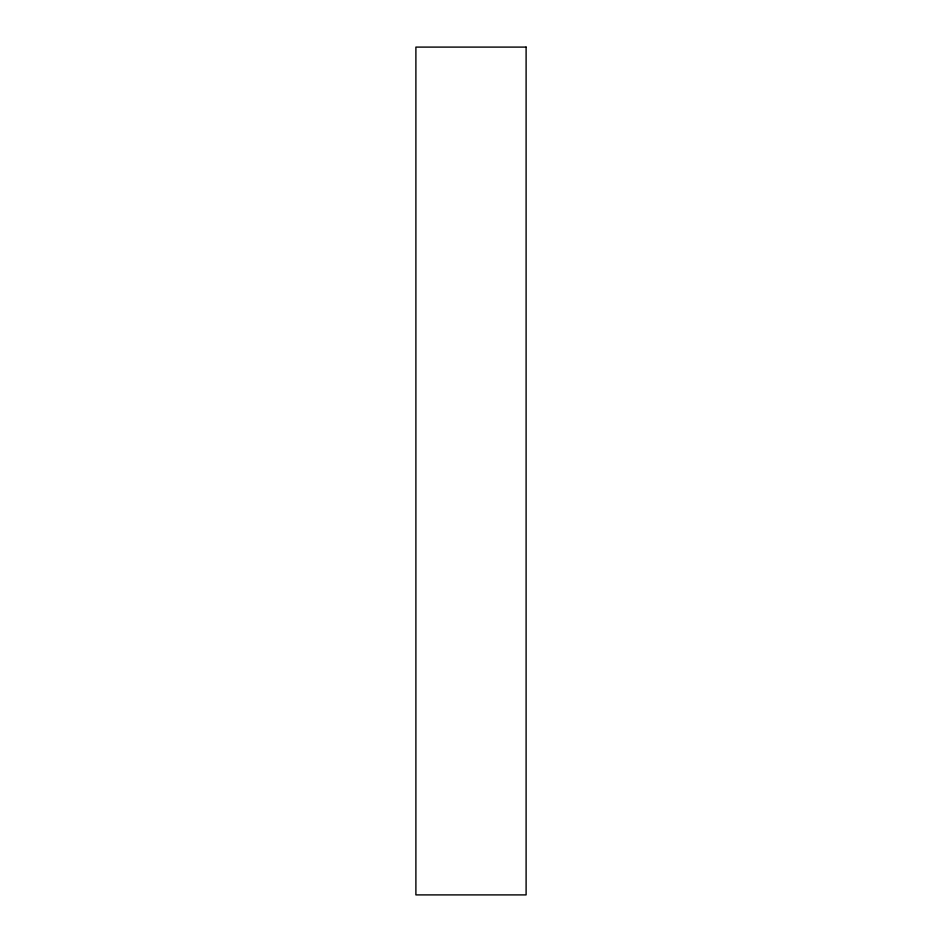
<?xml version="1.0" encoding="UTF-8"?>
<svg xmlns="http://www.w3.org/2000/svg" width="942" height="942" viewBox="0 0 942 942"><rect width="100%" height="100%" fill="white"/><g stroke="black" fill="none" stroke-linecap="round" stroke-linejoin="round"><path stroke-width="1.41" d="M526.107 47.1L415.893 47.1L415.893 894.9L526.107 894.9L526.107 47.1"/></g></svg>
